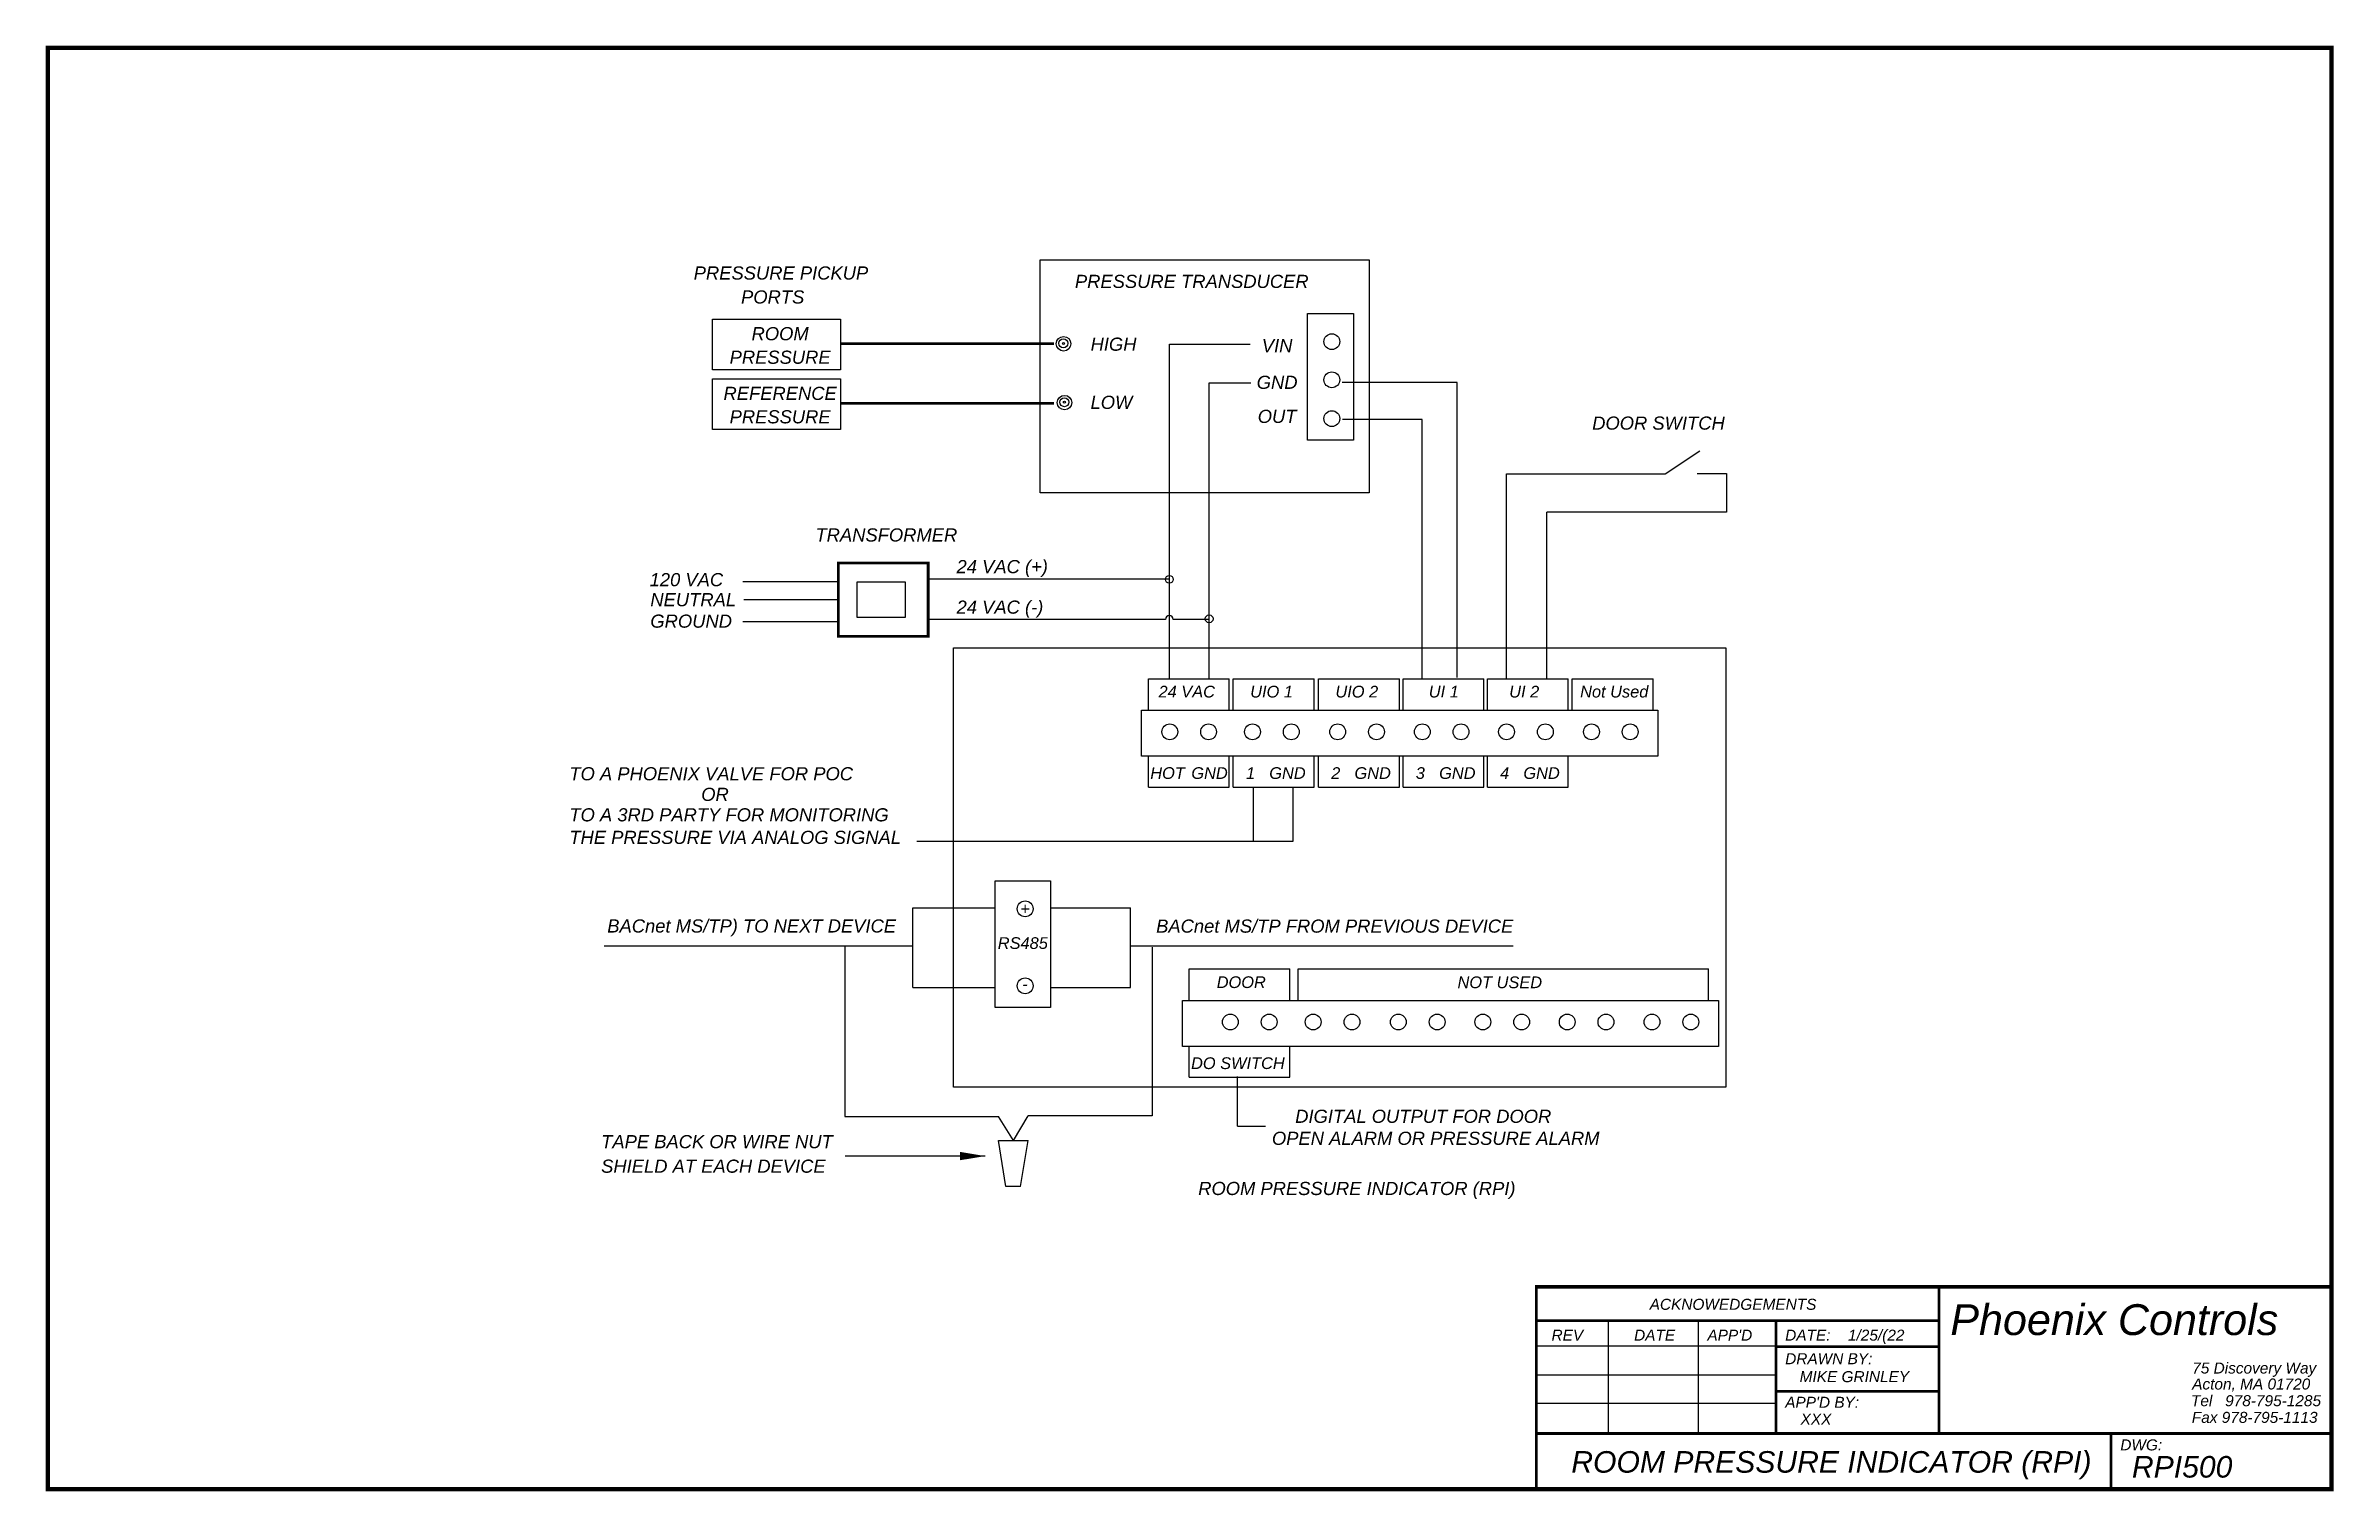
# Model space of a CAD drawing. Header units: inches. Extents: x 21.9 to 38.2, y 6.5 to 16.8.
import ezdxf
from ezdxf.enums import TextEntityAlignment as Align

# ---------------------------------------------------------------- set-up
doc = ezdxf.new("R2010")
doc.units = ezdxf.units.IN
doc.header["$LTSCALE"] = 0.2
doc.header["$MEASUREMENT"] = 0
doc.linetypes.add('PHANTOM', pattern=[2.5, 1.25, -0.25, 0.25, -0.25, 0.25, -0.25])
doc.layers.add('RPI', color=7, linetype='Continuous')
doc.styles.get("Standard").update_dxf_attribs({"font": 'ariali.ttf'})
doc.dimstyles.get("Standard").update_dxf_attribs({"dimtxt": 0.18, "dimasz": 0.18, "dimexe": 0.18, "dimexo": 0.0625, "dimgap": 0.09, "dimtad": 0, "dimtih": 1, "dimtoh": 1, "dimdec": 4, "dimzin": 0, "dimdsep": 46, "dimtxsty": 'Standard', "dimcen": 0.09, "dimadec": 0, "dimazin": 0, "dimtfac": 1, "dimtdec": 4, "dimtofl": 0, "dimtmove": 0, "dimatfit": 3, "dimfxl": 1, "dimtolj": 1, "dimtzin": 0, "dimarcsym": 0})

msp = doc.modelspace()

# ---------------------------------------------------------------- linework, layer by layer
at = {"linetype": 'Continuous'}
for p, q in [((31.986, 14.369), (31.165, 14.369)), ((31.986, 12.263), (31.986, 14.369)), ((31.737, 14.105), (31.167, 14.105)), ((31.737, 12.982), (31.737, 14.105)), ((30.529, 11.479), (30.529, 11.093)), ((30.812, 11.479), (30.812, 11.093)), ((30.812, 11.093), (28.13, 11.093)), ((27.616, 10.341), (27.616, 9.131)), ((29.809, 10.34), (29.809, 9.136)), ((27.616, 9.131), (28.714, 9.131)), ((29.809, 9.136), (28.925, 9.136)), ((30.418, 9.063), (30.617, 9.063))]:
    msp.add_line(p, q, dxfattribs=at)
at = {"color": 7, "linetype": 'ByBlock'}
for p, q in [((33.062, 7.673), (33.062, 6.87)), ((33.705, 7.673), (33.705, 6.87)), ((32.551, 7.495), (34.261, 7.495)), ((32.551, 7.288), (34.261, 7.288)), ((32.551, 7.085), (34.261, 7.085))]:
    msp.add_line(p, q, dxfattribs=at)
at = {"color": 7, "linetype": 'ByBlock', "const_width": 0.03}
msp.add_lwpolyline([(38.224, 6.472), (38.224, 16.756), (21.93, 16.756), (21.93, 6.472)], close=True, dxfattribs=at)
at = {"color": 7, "linetype": 'ByBlock'}
msp.add_lwpolyline([(32.551, 6.463, 0.02, 0.02, 0), (32.551, 7.916, 0.025, 0.025, 0), (38.224, 7.916, 0.025, 0.025, 0)], format="xyseb", dxfattribs=at)
at = {"color": 7, "linetype": 'ByBlock', "const_width": 0.02}
for points in [[(35.423, 6.87), (35.423, 7.908)], [(35.423, 7.674), (32.551, 7.674)], [(34.261, 7.674), (34.261, 6.87)], [(35.423, 7.489), (34.261, 7.489)], [(35.423, 7.17), (34.261, 7.17)], [(32.551, 6.87), (38.233, 6.87)], [(36.65, 6.463), (36.65, 6.87)]]:
    msp.add_lwpolyline(points, dxfattribs=at)
at = {"layer": 'RPI', "color": 7}
for p, q in [((29.932, 12.253), (29.932, 14.642)), ((33.469, 13.717), (33.717, 13.88)), ((32.338, 13.717), (33.469, 13.717)), ((32.338, 12.253), (32.338, 13.717)), ((33.698, 13.719), (33.908, 13.719)), ((33.908, 13.719), (33.908, 13.444)), ((30.216, 12.253), (30.216, 13.462)), ((33.908, 13.444), (32.626, 13.444)), ((32.626, 12.253), (32.626, 13.444)), ((27.57, 12.946), (26.89, 12.946)), ((27.704, 12.692), (27.704, 12.946)), ((27.704, 12.946), (28.047, 12.946)), ((28.047, 12.946), (28.047, 12.692)), ((31.737, 12.253), (31.737, 12.982)), ((27.57, 12.818), (26.896, 12.818)), ((27.57, 12.662), (26.89, 12.662)), ((28.047, 12.692), (27.704, 12.692)), ((29.783, 12.031), (29.783, 12.253)), ((30.359, 12.031), (30.359, 12.253)), ((30.388, 12.031), (30.388, 12.253)), ((30.965, 12.031), (30.965, 12.253)), ((30.996, 12.031), (30.996, 12.253)), ((31.573, 12.031), (31.573, 12.253)), ((31.6, 12.031), (31.6, 12.253)), ((32.176, 12.031), (32.176, 12.253)), ((32.201, 12.031), (32.201, 12.253)), ((32.778, 12.031), (32.778, 12.253)), ((32.807, 12.031), (32.807, 12.253)), ((33.383, 12.031), (33.383, 12.253)), ((29.783, 11.482), (29.783, 11.703)), ((30.359, 11.482), (30.359, 11.703)), ((30.388, 11.482), (30.388, 11.703)), ((30.965, 11.482), (30.965, 11.703)), ((30.996, 11.482), (30.996, 11.703)), ((31.573, 11.482), (31.573, 11.703)), ((31.6, 11.482), (31.6, 11.703)), ((32.176, 11.482), (32.176, 11.703)), ((32.201, 11.482), (32.201, 11.703)), ((32.778, 11.482), (32.778, 11.703)), ((30.074, 9.96), (30.074, 10.184)), ((30.791, 9.96), (30.791, 10.184)), ((30.85, 9.96), (30.85, 10.184)), ((33.779, 9.96), (33.779, 10.184)), ((30.074, 9.412), (30.074, 9.633)), ((30.791, 9.412), (30.791, 9.633)), ((30.418, 9.063), (30.418, 9.417))]:
    msp.add_line(p, q, dxfattribs=at)
at = {"layer": 'RPI', "color": 7, "linetype": 'Continuous'}
for p, q in [((29.932, 14.642), (30.508, 14.642)), ((30.216, 13.462), (30.216, 14.365)), ((30.216, 14.365), (30.514, 14.365)), ((28.211, 12.967), (29.932, 12.967)), ((28.211, 12.679), (29.904, 12.679)), ((29.96, 12.679), (30.216, 12.679)), ((29.783, 12.253), (30.359, 12.253)), ((30.388, 12.253), (30.965, 12.253)), ((30.996, 12.253), (31.573, 12.253)), ((31.6, 12.253), (32.176, 12.253)), ((32.201, 12.253), (32.778, 12.253)), ((32.807, 12.253), (33.383, 12.253)), ((29.783, 11.482), (30.359, 11.482)), ((30.388, 11.482), (30.965, 11.482)), ((30.996, 11.482), (31.573, 11.482)), ((31.6, 11.482), (32.176, 11.482)), ((32.201, 11.482), (32.778, 11.482)), ((28.102, 10.62), (28.689, 10.62)), ((28.102, 10.051), (28.102, 10.62)), ((29.085, 10.62), (29.655, 10.62)), ((29.655, 10.051), (29.655, 10.62)), ((28.102, 10.347), (25.9, 10.347)), ((32.385, 10.347), (29.655, 10.347)), ((30.074, 10.184), (30.791, 10.184)), ((30.85, 10.184), (33.779, 10.184)), ((28.102, 10.051), (28.689, 10.051)), ((29.085, 10.051), (29.655, 10.051)), ((30.074, 9.412), (30.791, 9.412)), ((28.819, 8.959), (28.714, 9.131)), ((28.819, 8.959), (28.925, 9.136)), ((28.714, 8.959), (28.925, 8.959)), ((28.766, 8.632), (28.714, 8.959)), ((28.871, 8.632), (28.925, 8.959)), ((28.871, 8.632), (28.766, 8.632))]:
    msp.add_line(p, q, dxfattribs=at)
at = {"layer": 'RPI', "color": 7}
for points in [[(31.357, 15.243), (31.357, 13.581), (29.011, 13.581), (29.011, 15.243)], [(31.246, 14.86), (31.246, 13.957), (30.918, 13.957), (30.918, 14.86)], [(28.392, 12.475), (33.902, 12.475), (33.902, 9.341), (28.392, 9.341)], [(29.733, 12.031), (33.418, 12.031), (33.418, 11.703), (29.733, 11.703)], [(29.085, 10.812), (29.085, 9.909), (28.689, 9.909), (28.689, 10.812)], [(30.025, 9.96), (33.851, 9.96), (33.851, 9.632), (30.025, 9.632)]]:
    msp.add_lwpolyline(points, close=True, dxfattribs=at)
at = {"layer": 'RPI', "color": 7, "linetype": 'Continuous'}
for points in [[(26.672, 14.82), (27.586, 14.82), (27.586, 14.459), (26.672, 14.459)], [(26.672, 14.395), (27.586, 14.395), (27.586, 14.034), (26.672, 14.034)]]:
    msp.add_lwpolyline(points, close=True, dxfattribs=at)
at = {"layer": 'RPI', "color": 7, "linetype": 'PHANTOM', "const_width": 0.02}
for points in [[(29.108, 14.645), (27.583, 14.645)], [(29.108, 14.22), (27.583, 14.22)]]:
    msp.add_lwpolyline(points, dxfattribs=at)
at = {"layer": 'RPI', "color": 7, "const_width": 0.02}
msp.add_lwpolyline([(27.57, 12.558), (27.57, 13.08), (28.211, 13.08), (28.211, 12.558)], close=True, dxfattribs=at)
at = {"layer": 'RPI', "color": 7}
for centre, radius in [((29.177, 14.645), 0.0519), ((31.091, 14.66), 0.0564), ((29.176, 14.648), 0.032), ((29.176, 14.647), 0.00721), ((31.091, 14.388), 0.0564), ((29.184, 14.225), 0.0519), ((29.183, 14.228), 0.032), ((29.183, 14.228), 0.00721), ((31.091, 14.111), 0.0564), ((29.932, 12.964), 0.0282), ((30.216, 12.682), 0.0282), ((29.935, 11.876), 0.0564), ((30.212, 11.876), 0.0564), ((30.525, 11.876), 0.0564), ((30.802, 11.876), 0.0564), ((31.133, 11.876), 0.0564), ((31.41, 11.876), 0.0564), ((31.737, 11.876), 0.0564), ((32.013, 11.876), 0.0564), ((32.338, 11.876), 0.0564), ((32.615, 11.876), 0.0564), ((32.944, 11.876), 0.0564), ((33.22, 11.876), 0.0564), ((28.903, 10.613), 0.0564), ((28.903, 10.064), 0.0564), ((30.367, 9.806), 0.0564), ((30.644, 9.806), 0.0564), ((30.958, 9.806), 0.0564), ((31.235, 9.806), 0.0564), ((31.566, 9.806), 0.0564), ((31.843, 9.806), 0.0564), ((32.169, 9.806), 0.0564), ((32.446, 9.806), 0.0564), ((32.771, 9.806), 0.0564), ((33.047, 9.806), 0.0564), ((33.376, 9.806), 0.0564), ((33.653, 9.806), 0.0564)]:
    msp.add_circle(centre, radius, dxfattribs=at)
msp.add_arc((29.932, 12.677), 0.0282, 3.1086, 176.8914, dxfattribs=at)

# ---------------------------------------------------------------- texts
at = {"color": 7}
for s, height, p in [('ACKNOWEDGEMENTS', 0.07863, (33.359, 7.752)), ('Phoenix Controls', 0.22, (35.504, 7.572)), ('REV', 0.0786, (32.659, 7.532)), ('DATE', 0.0786, (33.248, 7.532)), ("APP'D", 0.0786, (33.771, 7.532)), ('DATE:', 0.0786, (34.326, 7.532)), ('1/25/(22', 0.0786, (34.774, 7.532)), ('DRAWN BY: ', 0.0786, (34.326, 7.364)), ('MIKE GRINLEY', 0.07863, (34.429, 7.236)), ("APP'D BY: ", 0.0786, (34.326, 7.053)), ('XXX', 0.0786, (34.436, 6.933)), ('ROOM PRESSURE INDICATOR (RPI)', 0.15378, (32.8, 6.59)), ('DWG:', 0.0786, (36.717, 6.749)), ('RPI500', 0.1538, (36.8, 6.555))]:
    msp.add_text(s, height=height, dxfattribs=at).set_placement(p)
for s, p in [('75 Discovery Way', (37.23, 7.376)), ('Acton, MA 01720', (37.23, 7.262)), ('Fax 978-795-1113', (37.227, 7.024)), ('Tel   978-795-1285', (37.221, 7.143))]:
    msp.add_text(s, height=0.07863, dxfattribs=at).set_placement(p, align=Align.TOP_LEFT)
at = {"layer": 'RPI', "color": 7}
for s, height, p in [('PRESSURE PICKUP', 0.09381, (27.161, 15.103)), ('PORTS', 0.0938, (27.102, 14.932)), ('PRESSURE TRANSDUCER', 0.09381, (30.092, 15.043)), ('ROOM', 0.0938, (27.155, 14.67)), ('PRESSURE', 0.0938, (27.155, 14.502)), ('HIGH', 0.0938, (29.534, 14.595)), ('VIN', 0.0938, (30.701, 14.584)), ('GND', 0.0938, (30.701, 14.323)), ('REFERENCE', 0.0938, (27.155, 14.244)), ('LOW', 0.0938, (29.519, 14.18)), ('PRESSURE', 0.0938, (27.155, 14.077)), ('OUT', 0.0938, (30.701, 14.08)), ('BACnet MS/TP) TO NEXT DEVICE', 0.09381, (26.952, 10.444)), ('BACnet MS/TP FROM PREVIOUS DEVICE', 0.09381, (31.112, 10.443)), ('ROOM PRESSURE INDICATOR (RPI)', 0.09381, (31.27, 8.571))]:
    msp.add_text(s, height=height, dxfattribs=at).set_placement(p, align=Align.CENTER)
for s, height, p in [('DOOR SWITCH', 0.09381, (32.949, 14.032)), ('TRANSFORMER', 0.09381, (27.407, 13.234)), ('24 VAC (+)', 0.0938, (28.414, 13.008)), ('120 VAC', 0.0938, (26.224, 12.915)), ('NEUTRAL', 0.0938, (26.229, 12.772)), ('24 VAC (-)', 0.0938, (28.414, 12.719)), ('GROUND', 0.0938, (26.229, 12.619)), ('24 VAC', 0.0836, (29.855, 12.121)), ('UIO 1', 0.0836, (30.509, 12.121)), ('UIO 2', 0.0836, (31.117, 12.121)), ('UI 1', 0.0836, (31.783, 12.121)), ('UI 2', 0.0836, (32.357, 12.121)), ('Not Used', 0.0836, (32.863, 12.121)), ('TO A PHOENIX VALVE FOR POC ', 0.09381, (25.651, 11.53)), ('HOT', 0.0836, (29.796, 11.54)), ('GND', 0.0836, (30.089, 11.54)), ('1', 0.0836, (30.479, 11.54)), ('GND', 0.0836, (30.645, 11.54)), ('2', 0.0836, (31.087, 11.54)), ('GND', 0.0836, (31.253, 11.54)), ('3', 0.0836, (31.69, 11.54)), ('GND', 0.0836, (31.857, 11.54)), ('4', 0.0836, (32.292, 11.54)), ('GND', 0.0836, (32.458, 11.54)), ('OR ', 0.0938, (26.592, 11.383)), ('TO A 3RD PARTY FOR MONITORING ', 0.09381, (25.651, 11.237)), ('THE PRESSURE VIA ANALOG SIGNAL', 0.09381, (25.651, 11.076)), ('+', 0.0836, (28.868, 10.572)), ('RS485', 0.0836, (28.708, 10.327)), ('DOOR', 0.0836, (30.27, 10.048)), ('NOT USED', 0.0836, (31.988, 10.047)), ('-', 0.0836, (28.882, 10.034)), ('DO SWITCH', 0.0836, (30.087, 9.47)), ('DIGITAL OUTPUT FOR DOOR', 0.09381, (30.83, 9.086)), ('TAPE BACK OR WIRE NUT', 0.09381, (25.878, 8.905)), ('OPEN ALARM OR PRESSURE ALARM', 0.09381, (30.664, 8.929)), ('SHIELD AT EACH DEVICE', 0.09381, (25.878, 8.73))]:
    msp.add_text(s, height=height, dxfattribs=at).set_placement(p)

# ---------------------------------------------------------------- leaders
at = {"linetype": 'Continuous'}
msp.add_leader([(28.619, 8.849), (27.619, 8.849)], dimstyle='Standard', override={"dimgap": 0.09, "dimtad": 0}, dxfattribs=at)

doc.saveas('drawing.dxf')
